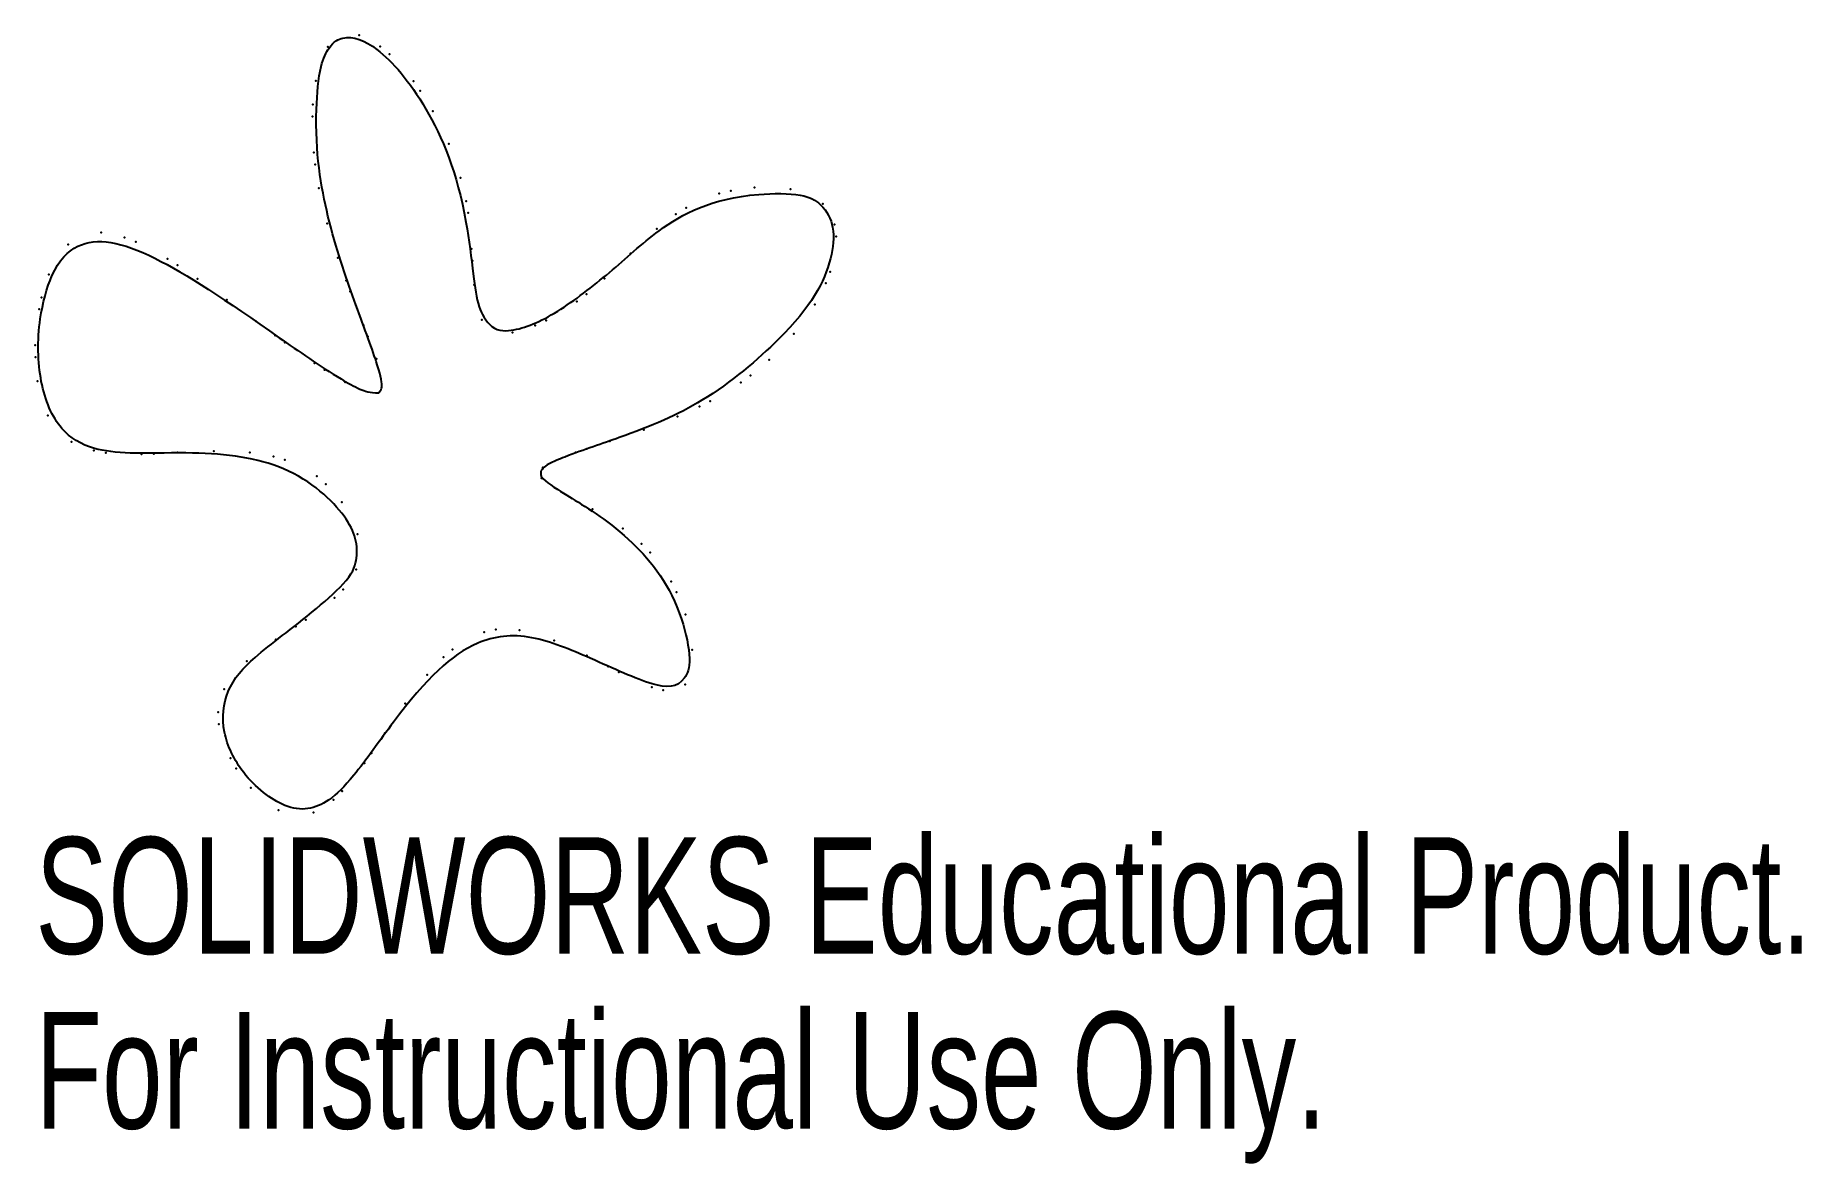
# Model space of a CAD drawing. Header units: millimetres. Extents: x 11.1 to 84.4, y 46.1 to 92.9.
import ezdxf

# ---------------------------------------------------------------- set-up
doc = ezdxf.new("R2010")
doc.units = ezdxf.units.MM
doc.header["$PDSIZE"] = -1
doc.styles.add('SLDTEXTSTYLE0', font='TXT', dxfattribs={"width": 0.7})

msp = doc.modelspace()

# ---------------------------------------------------------------- linework, layer by layer
at = {"color": 7, "linetype": 'Continuous'}
msp.add_open_spline([(25.367, 78.049), (24.992, 78.043), (24.554, 78.199), (23.183, 78.973), (19.589, 81.518), (15.63, 84.156), (13.145, 84.606), (11.848, 83.304), (11.187, 80.898), (11.243, 78.405), (12.053, 76.492), (13.328, 75.714), (15.012, 75.5), (18.107, 75.627), (21.614, 75.229), (24.186, 72.963), (24.591, 71.614), (24.284, 70.407), (22.085, 68.464), (20.299, 67.238), (18.998, 65.825), (18.79, 64.036), (19.7, 62.12), (21.663, 60.567), (23.062, 60.841), (24.351, 62.106), (26.958, 65.838), (29.003, 67.797), (31.533, 68.141), (34.364, 66.972), (36.831, 65.798), (37.929, 65.805), (38.375, 66.872), (37.788, 69.653), (35.815, 72.177), (33.107, 73.849), (32.316, 74.329), (32.055, 74.645), (32.126, 74.893), (32.443, 75.131), (33.675, 75.623), (36.164, 76.448), (39.031, 77.666), (43.018, 81.055), (44.089, 83.058), (44.316, 84.845), (43.916, 85.755), (43.03, 86.336), (39.484, 86.312), (37.043, 84.965), (35.019, 83.053), (32.665, 81.235), (31.058, 80.575), (30.07, 80.622), (29.463, 81.611), (29.293, 82.923), (28.85, 86.671), (27.366, 90.159), (25.36, 92.463), (24.117, 92.937), (23.395, 92.573), (22.907, 91.617), (22.649, 88.48), (23.238, 85.057), (24.372, 81.785), (25.34, 79.256), (25.519, 78.452), (25.491, 78.196), (25.367, 78.049), (25.415, 78.095), (25.367, 78.049)], degree=3, knots=[0, 0, 0, 0, 0.0025261, 0.0056623, 0.0162678, 0.0459458, 0.0780012, 0.0950151, 0.1074003, 0.1242093, 0.1410148, 0.1550116, 0.1650779, 0.176511, 0.1973842, 0.2211708, 0.2442632, 0.2537558, 0.2621444, 0.2819205, 0.2965159, 0.3094593, 0.3215915, 0.3358903, 0.3527539, 0.3623625, 0.3745313, 0.4052014, 0.4242881, 0.4414897, 0.4621313, 0.4805369, 0.487933, 0.4957299, 0.5148788, 0.5364681, 0.5579119, 0.5641473, 0.5669091, 0.5686472, 0.571315, 0.5802558, 0.5979221, 0.6189118, 0.6541716, 0.6694766, 0.6816105, 0.6883119, 0.6954502, 0.7193418, 0.7381273, 0.7568865, 0.7769252, 0.7886339, 0.7953011, 0.8031137, 0.8120265, 0.8374581, 0.8630016, 0.8835877, 0.8925522, 0.8979993, 0.9052264, 0.9264382, 0.9498421, 0.9731771, 0.9914178, 0.9969739, 0.9987095, 1, 1, 1, 1], dxfattribs=at)
for p in [(23.26, 92.397), (23.26, 92.397), (24.553, 92.88), (25.428, 92.413), (25.812, 92.094), (22.76, 90.998), (26.807, 90.981), (27.097, 90.575), (22.625, 89.51), (22.644, 90.009), (27.621, 89.728), (22.685, 88.017), (28.277, 88.384), (28.277, 88.384), (22.739, 87.521), (22.892, 86.536), (28.77, 86.973), (40.961, 86.569), (42.451, 86.493), (42.451, 86.493), (28.998, 86.003), (39.49, 86.313), (39.974, 86.434), (43.795, 85.884), (23.231, 85.08), (23.231, 85.08), (29.078, 85.511), (37.698, 85.458), (38.12, 85.724), (44.279, 85.028), (13.854, 84.697), (14.827, 84.496), (15.291, 84.314), (36.908, 84.851), (44.346, 84.534), (12.486, 84.207), (12.486, 84.207), (16.608, 83.607), (23.677, 83.652), (29.223, 84.022), (35.814, 83.831), (35.814, 83.831), (11.69, 82.954), (17.029, 83.34), (29.254, 83.525), (44.093, 83.069), (17.854, 82.78), (24.015, 82.714), (24.192, 82.248), (29.325, 82.53), (33.987, 82.137), (34.74, 82.791), (43.911, 82.604), (11.28, 81.518), (11.385, 82.005), (19.066, 81.904), (19.066, 81.904), (33.591, 81.833), (43.454, 81.719), (20.27, 81.017), (24.741, 80.857), (29.649, 81.079), (29.649, 81.079), (31.866, 80.843), (32.318, 81.051), (11.127, 80.032), (21.076, 80.429), (21.48, 80.138), (24.925, 80.393), (30.916, 80.547), (42.591, 80.499), (42.591, 80.499), (11.129, 79.533), (22.709, 79.284), (25.273, 79.459), (41.562, 79.415), (11.22, 78.541), (23.125, 79.01), (23.977, 78.492), (40.394, 78.483), (40.798, 78.775), (25.367, 78.049), (25.367, 78.049), (39.115, 77.71), (11.645, 77.113), (11.645, 77.113), (37.764, 77.068), (38.671, 77.483), (36.372, 76.522), (36.372, 76.522), (12.629, 76.015), (13.554, 75.654), (14.045, 75.565), (15.537, 75.503), (16.036, 75.52), (17.031, 75.574), (18.526, 75.637), (18.526, 75.637), (20.019, 75.581), (33.535, 75.575), (34.008, 75.733), (34.956, 76.04), (21.002, 75.415), (21.48, 75.276), (32.183, 74.952), (22.8, 74.587), (23.182, 74.266), (32.121, 74.514), (23.84, 73.519), (32.933, 73.945), (34.245, 73.225), (34.245, 73.225), (24.497, 72.184), (24.497, 72.184), (35.502, 72.417), (36.272, 71.784), (36.625, 71.432), (24.441, 70.718), (23.894, 69.891), (37.502, 70.225), (37.729, 69.782), (23.539, 69.541), (21.932, 68.363), (22.347, 68.639), (30.224, 68.228), (31.217, 68.203), (38.09, 68.853), (21.1, 67.813), (29.738, 68.122), (32.65, 67.782), (32.65, 67.782), (19.907, 66.913), (19.907, 66.913), (28.058, 67.079), (28.435, 67.405), (34.007, 67.155), (34.892, 66.695), (38.375, 67.388), (38.375, 67.388), (27.374, 66.354), (35.334, 66.464), (38.088, 65.951), (18.965, 65.763), (36.693, 65.844), (37.173, 65.712), (18.713, 64.806), (26.466, 65.167), (26.466, 65.167), (18.74, 64.309), (25.627, 63.929), (25.071, 63.101), (19.216, 62.898), (19.464, 62.466), (24.786, 62.691), (20.064, 61.671), (23.499, 61.174), (23.855, 61.522), (21.22, 60.736), (21.22, 60.736), (22.665, 60.637)]:
    msp.add_point(p, dxfattribs=at)

# ---------------------------------------------------------------- texts
at = {"color": 7, "linetype": 'Continuous', "char_height": 4.83362, "attachment_point": 1, "style": 'SLDTEXTSTYLE0'}
for s, insert in [('SOLIDWORKS Educational Product.', (11.127, 59.618)), ('For Instructional Use Only.', (11.127, 52.367))]:
    msp.add_mtext(s, dxfattribs=dict(at, insert=insert))

doc.saveas('drawing.dxf')
